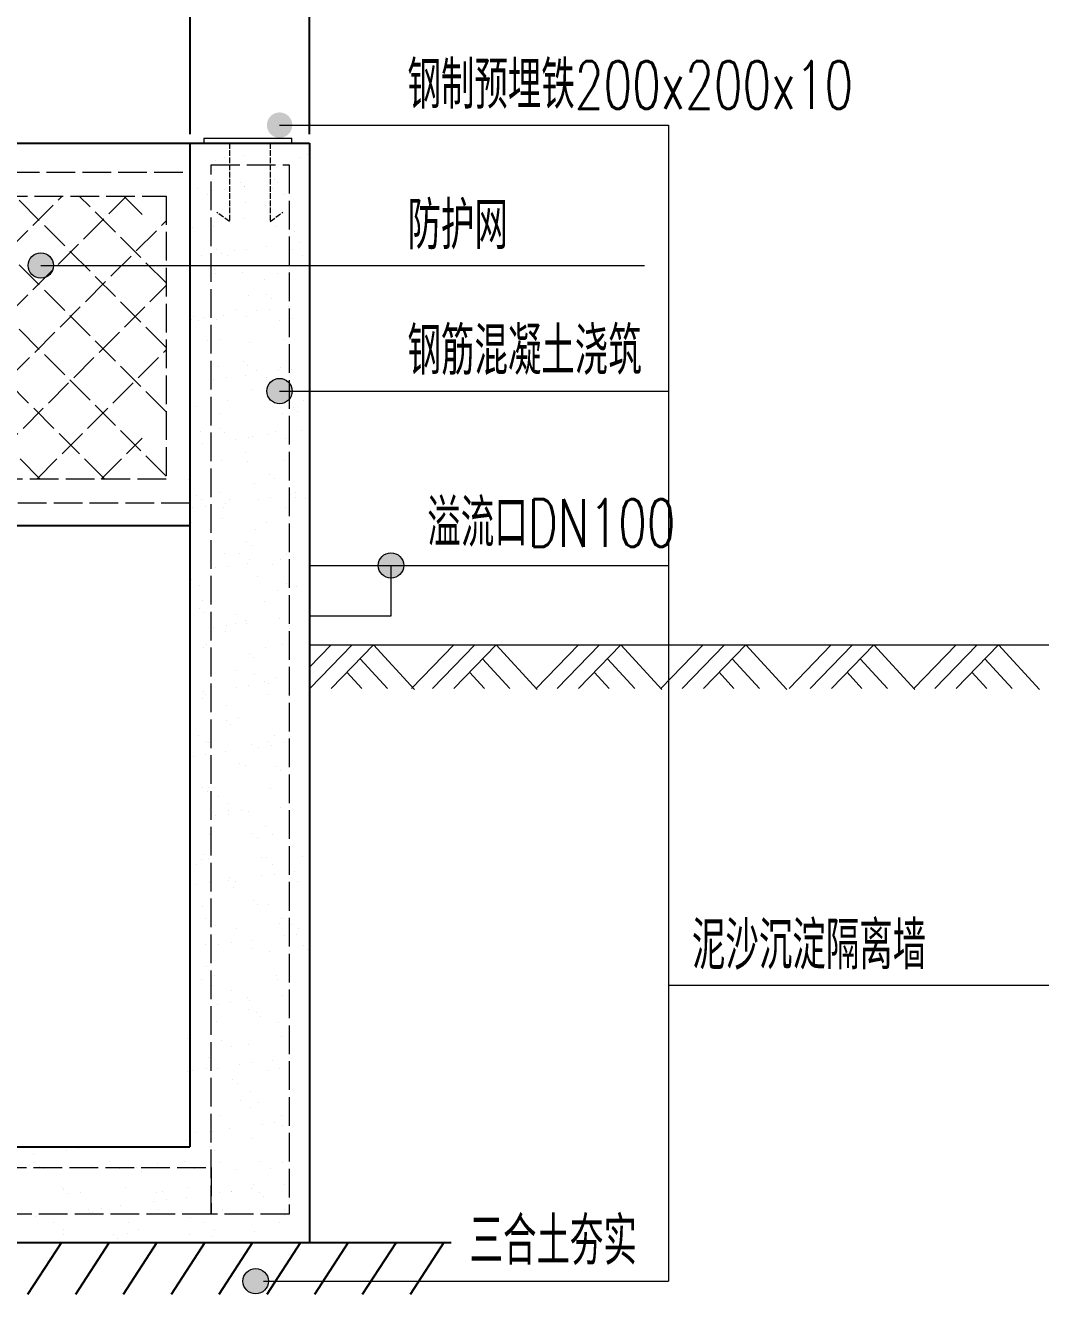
# Model space of a CAD drawing. Header units: millimetres. Extents: x 30580 to 65675, y -20119 to -7519.
# Drawn here: x 55703 to 57827, y -13783 to -11128 of the extents above; entities that cross this region are included whole.
import ezdxf

# ---------------------------------------------------------------- set-up
doc = ezdxf.new("R2010")
doc.units = ezdxf.units.MM
doc.linetypes.add('ACAD_ISO02W100', pattern=[15, 12, -3])
doc.layers.get('Defpoints').update_dxf_attribs({"lineweight": 18})
doc.layers.add('细实线', color=3, linetype='Continuous', lineweight=13)
doc.layers.add('虚线', color=2, linetype='ACAD_ISO02W100', lineweight=15)
doc.styles.add('HZ', font='txt.shx', dxfattribs={"width": 0.7, "bigfont": 'hztxt.shx'})
doc.dimstyles.new('ISO-25', dxfattribs={"dimtxt": 2.5, "dimasz": 2.5, "dimexe": 1.25, "dimexo": 0.625, "dimtad": 1, "dimtxsty": 'Standard', "dimcen": 2.5, "dimadec": 0, "dimazin": 0, "dimtfac": 1, "dimtmove": 0, "dimatfit": 3, "dimfxl": 1, "dimarcsym": 0})

# ---------------------------------------------------------------- blocks, each defined once
blk = doc.blocks.new('wecfdf')
at = {"layer": '虚线', "ltscale": 5}
for p, q in [((52217.1, -7860), (54467.1, -7860)), ((52217.1, -8552.1), (52217.1, -7860)), ((54467.1, -7860), (54467.1, -8552.1)), ((52217.1, -8141.5), (52448.6, -7910)), ((52217.1, -8410.9), (52718, -7910)), ((52267.1, -7910), (54417.1, -7910)), ((52267.1, -8502.1), (52267.1, -7910)), ((52317.1, -8176.2), (52583.3, -7910)), ((52317.1, -8445.6), (52852.7, -7910)), ((52941.7, -8502.1), (52349.6, -7910)), ((52395.4, -8502.1), (52987.4, -7910)), ((53076.4, -8502.1), (52484.3, -7910)), ((52530.1, -8502.1), (53122.1, -7910)), ((53211.1, -8502.1), (52619, -7910)), ((52664.8, -8502.1), (53256.8, -7910)), ((53345.8, -8502.1), (52753.7, -7910)), ((52799.5, -8502.1), (53391.5, -7910)), ((53480.5, -8502.1), (52888.4, -7910)), ((52934.2, -8502.1), (53526.2, -7910)), ((53615.2, -8502.1), (53023.1, -7910)), ((53068.9, -8502.1), (53661, -7910)), ((53749.9, -8502.1), (53157.8, -7910)), ((53767.1, -8384.6), (53292.5, -7910)), ((53767.1, -8249.9), (53427.2, -7910)), ((53767.1, -8115.2), (53561.9, -7910)), ((53767.1, -7980.5), (53696.6, -7910)), ((53767.1, -7938.5), (53795.7, -7910)), ((53767.1, -8073.2), (53930.4, -7910)), ((53767.1, -8207.9), (54065.1, -7910)), ((53767.1, -8342.6), (54199.8, -7910)), ((53767.1, -8477.3), (54334.5, -7910)), ((54417.1, -8495.8), (53831.4, -7910)), ((54417.1, -8361.1), (53966.1, -7910)), ((54417.1, -8226.4), (54100.8, -7910)), ((54417.1, -8091.7), (54235.5, -7910)), ((54367.1, -7948.7), (54328.4, -7910)), ((54417.1, -7910), (54417.1, -8502.1)), ((52807, -8502.1), (52217.1, -7912.2)), ((53203.6, -8502.1), (53767.1, -7938.5)), ((53877.1, -8502.1), (54417.1, -7962)), ((54288.7, -8502.1), (53767.1, -7980.5)), ((52672.3, -8502.1), (52217.1, -8046.9)), ((53338.3, -8502.1), (53767.1, -8073.2)), ((54011.8, -8502.1), (54417.1, -8096.7)), ((54154, -8502.1), (53767.1, -8115.2)), ((53473, -8502.1), (53767.1, -8207.9)), ((54019.3, -8502.1), (53767.1, -8249.9)), ((54146.5, -8502.1), (54417.1, -8231.4)), ((52537.6, -8502.1), (52317.1, -8281.6)), ((52402.9, -8502.1), (52217.1, -8316.3)), ((53607.7, -8502.1), (53767.1, -8342.6)), ((53884.6, -8502.1), (53767.1, -8384.6)), ((54281.2, -8502.1), (54367.1, -8416.1)), ((53742.4, -8502.1), (53767.1, -8477.3)), ((54417.1, -8502.1), (52267.1, -8502.1)), ((54465.9, -8502.1), (54467.1, -8500.8)), ((54467.1, -8552.1), (52217.1, -8552.1))]:
    blk.add_line(p, q, dxfattribs=at)
blk = doc.blocks.new('*D184')
at = {"color": 0, "lineweight": -2, "ltscale": 150, "transparency": 16777216}
for p, q in [((56047.7, -11355.3), (56047.7, -10997.8)), ((56297.7, -11355.3), (56297.7, -10997.8)), ((55972.7, -11057.8), (55897.7, -11057.8)), ((56047.7, -11057.8), (56297.7, -11057.8)), ((56372.7, -11057.8), (56770.2, -11057.8))]:
    blk.add_line(p, q, dxfattribs=at)
at = {"color": 0, "ltscale": 150, "transparency": 16777216}
for points in [[(55972.7, -11045.3), (55972.7, -11070.3), (56047.7, -11057.8)], [(56372.7, -11045.3), (56372.7, -11070.3), (56297.7, -11057.8)]]:
    blk.add_solid(points, dxfattribs=at)
at = {"layer": 'Defpoints', "color": 0, "ltscale": 150, "transparency": 16777216}
for p in [(56297.7, -11057.8), (56047.7, -11374.1), (56297.7, -11374.1)]:
    blk.add_point(p, dxfattribs=at)
at = {"color": 0, "ltscale": 150, "transparency": 16777216, "insert": (56608.9, -10975.3), "char_height": 105, "attachment_point": 5}
blk.add_mtext('250', dxfattribs=at)

msp = doc.modelspace()

# ---------------------------------------------------------------- hatches: boundary and pattern name
at = {"layer": '细实线'}
h = msp.add_hatch(color=1, dxfattribs=at)
h.paths.add_polyline_path([(56261.578, -11336.645), (56235.041, -11336.645), (56219.234, -11357.961, 0.61616466)])
h.paths.add_polyline_path([(56250.848, -11315.33, 0.61616466), (56208.504, -11336.645, 0.23749767), (56219.234, -11357.961)])
h.paths.add_polyline_path([(56250.848, -11315.33), (56235.041, -11336.645), (56261.578, -11336.645, 0.23749767)])
h = msp.add_hatch(color=1, dxfattribs=at)
h.paths.add_polyline_path([(55762.108, -11630.307), (55735.571, -11630.307), (55719.764, -11651.622, 0.61616466)])
h.paths.add_polyline_path([(55751.378, -11608.991, 0.61616466), (55709.034, -11630.307, 0.23749767), (55719.764, -11651.622)])
h.paths.add_polyline_path([(55751.378, -11608.991), (55735.571, -11630.307), (55762.108, -11630.307, 0.23749767)])
h = msp.add_hatch(color=1, dxfattribs=at)
h.paths.add_polyline_path([(56261.578, -11892.978), (56235.041, -11892.978), (56219.234, -11914.294, 0.61616466)])
h.paths.add_polyline_path([(56250.848, -11871.663, 0.61616466), (56208.504, -11892.978, 0.23749767), (56219.234, -11914.294)])
h.paths.add_polyline_path([(56250.848, -11871.663), (56235.041, -11892.978), (56261.578, -11892.978, 0.23749767)])
h = msp.add_hatch(color=1, dxfattribs=at)
h.paths.add_polyline_path([(56494.656, -12257.756), (56468.119, -12257.756), (56452.312, -12279.071, 0.61616466)])
h.paths.add_polyline_path([(56483.926, -12236.44, 0.61616466), (56441.582, -12257.756, 0.23749767), (56452.312, -12279.071)])
h.paths.add_polyline_path([(56483.926, -12236.44), (56468.119, -12257.756), (56494.656, -12257.756, 0.23749767)])
h = msp.add_hatch(color=1, dxfattribs=at)
h.paths.add_polyline_path([(56494.656, -12257.756), (56468.119, -12257.756), (56452.312, -12279.071, 0.61616466)])
h.paths.add_polyline_path([(56483.926, -12236.44, 0.61616466), (56441.582, -12257.756, 0.23749767), (56452.312, -12279.071)])
h.paths.add_polyline_path([(56483.926, -12236.44), (56468.119, -12257.756), (56494.656, -12257.756, 0.23749767)])
h = msp.add_hatch(color=1, dxfattribs=at)
h.paths.add_polyline_path([(56185.041, -13755.043), (56169.234, -13776.359, 0.61616466), (56211.578, -13755.043)])
h.paths.add_polyline_path([(56158.504, -13755.043, 0.23749767), (56169.234, -13776.359), (56200.848, -13733.728, 0.61616466)])
h.paths.add_polyline_path([(56185.041, -13755.043), (56211.578, -13755.043, 0.23749767), (56200.848, -13733.728)])

# ---------------------------------------------------------------- linework, layer by layer
at = {"ltscale": 150}
for p, q in [((53547.676, -11374.083), (56297.676, -11374.083)), ((56047.676, -11374.083), (56047.676, -13474.083)), ((56297.676, -11374.083), (56297.676, -13674.083)), ((56101.965, -11409.765), (56101.965, -11409.765)), ((56120.424, -11404.453), (56120.424, -11404.453)), ((56160.021, -11400.327), (56160.021, -11400.327)), ((56278.623, -11404.166), (56278.623, -11404.166)), ((56292.995, -11398.631), (56292.995, -11398.631)), ((56062.91, -11468.884), (56062.91, -11468.884)), ((56094.53, -11450.58), (56094.53, -11450.58)), ((56152.527, -11456.097), (56152.527, -11456.097)), ((56160.884, -11465.292), (56160.884, -11465.292)), ((56161.891, -11464.677), (56161.891, -11464.677)), ((56221.108, -11468.596), (56221.108, -11468.596)), ((56224.481, -11451.203), (56224.481, -11451.203)), ((56229.884, -11456.208), (56229.884, -11456.208)), ((56256.326, -11452.727), (56256.326, -11452.727)), ((56297.626, -11447.29), (56297.626, -11447.29)), ((56084.332, -11482.531), (56084.332, -11482.531)), ((56093.142, -11474.211), (56093.142, -11474.211)), ((56119.584, -11470.729), (56119.584, -11470.729)), ((56242.531, -11482.244), (56242.531, -11482.244)), ((56163.221, -11498.209), (56163.221, -11498.209)), ((56206.086, -11505.174), (56206.086, -11505.174)), ((56296.195, -11496.513), (56296.195, -11496.513)), ((56097.73, -11548.463), (56097.73, -11548.463)), ((56161.452, -11531.662), (56161.452, -11531.662)), ((56227.681, -11549.086), (56227.681, -11549.086)), ((56053.375, -11549.76), (56053.375, -11549.76)), ((56256.649, -11551.506), (56256.649, -11551.506)), ((56266.012, -11560.086), (56266.012, -11560.086)), ((56103.937, -11596.092), (56103.937, -11596.092)), ((56103.937, -11596.092), (56103.937, -11596.092)), ((56139.98, -11599.573), (56139.98, -11599.573)), ((56166.421, -11596.092), (56166.421, -11596.092)), ((56166.421, -11596.092), (56166.421, -11596.092)), ((56207.721, -11590.655), (56207.721, -11590.655)), ((56262.136, -11595.805), (56262.136, -11595.805)), ((56276.722, -11581.571), (56276.722, -11581.571)), ((56070.979, -11608.657), (56070.979, -11608.657)), ((56113.301, -11604.672), (56113.301, -11604.672)), ((56125.359, -11609.739), (56125.359, -11609.739)), ((56283.558, -11609.452), (56283.558, -11609.452)), ((56100.93, -11646.345), (56100.93, -11646.345)), ((56157.496, -11645.17), (56157.496, -11645.17)), ((56230.881, -11646.969), (56230.881, -11646.969)), ((56202.479, -11658.87), (56202.479, -11658.87)), ((56169.621, -11693.975), (56169.621, -11693.975)), ((56208.059, -11691.502), (56208.059, -11691.502)), ((56217.422, -11700.082), (56217.422, -11700.082)), ((56117.816, -11734.02), (56117.816, -11734.02)), ((56144.965, -11723.3), (56144.965, -11723.3)), ((56186.817, -11724.936), (56186.817, -11724.936)), ((56213.259, -11721.455), (56213.259, -11721.455)), ((56254.558, -11716.017), (56254.558, -11716.017)), ((56050.075, -11742.938), (56050.075, -11742.938)), ((56055.347, -11736.087), (56055.347, -11736.087)), ((56064.711, -11744.667), (56064.711, -11744.667)), ((56076.517, -11739.457), (56076.517, -11739.457)), ((56104.13, -11744.228), (56104.13, -11744.228)), ((56166.387, -11736.948), (56166.387, -11736.948)), ((56234.081, -11744.851), (56234.081, -11744.851)), ((56261.617, -11740.579), (56261.617, -11740.579)), ((56085.308, -11786.366), (56085.308, -11786.366)), ((56108.906, -11785.165), (56108.906, -11785.165)), ((56243.507, -11786.078), (56243.507, -11786.078)), ((56172.821, -11791.857), (56172.821, -11791.857)), ((56159.469, -11831.497), (56159.469, -11831.497)), ((56168.832, -11840.077), (56168.832, -11840.077)), ((56049.216, -11864.444), (56049.216, -11864.444)), ((56107.33, -11842.111), (56107.33, -11842.111)), ((56123.354, -11864.82), (56123.354, -11864.82)), ((56164.654, -11859.382), (56164.654, -11859.382)), ((56185.992, -11850.509), (56185.992, -11850.509)), ((56207.414, -11864.156), (56207.414, -11864.156)), ((56233.654, -11850.298), (56233.654, -11850.298)), ((56237.281, -11842.734), (56237.281, -11842.734)), ((56260.096, -11846.817), (56260.096, -11846.817)), ((56096.912, -11868.301), (56096.912, -11868.301)), ((56176.022, -11889.74), (56176.022, -11889.74)), ((56126.336, -11913.574), (56126.336, -11913.574)), ((56284.534, -11913.287), (56284.534, -11913.287)), ((56060.316, -11925.16), (56060.316, -11925.16)), ((56110.53, -11939.993), (56110.53, -11939.993)), ((56240.481, -11940.616), (56240.481, -11940.616)), ((56263.59, -11926.907), (56263.59, -11926.907)), ((56272.953, -11935.487), (56272.953, -11935.487)), ((56110.879, -11971.492), (56110.879, -11971.492)), ((56068.821, -11978.004), (56068.821, -11978.004)), ((56090.243, -11991.652), (56090.243, -11991.652)), ((56120.242, -11980.072), (56120.242, -11980.072)), ((56143.75, -11993.663), (56143.75, -11993.663)), ((56170.191, -11990.182), (56170.191, -11990.182)), ((56179.222, -11987.623), (56179.222, -11987.623)), ((56211.491, -11984.745), (56211.491, -11984.745)), ((56227.02, -11977.717), (56227.02, -11977.717)), ((56248.442, -11991.364), (56248.442, -11991.364)), ((56280.492, -11975.661), (56280.492, -11975.661)), ((56074.749, -12002.747), (56074.749, -12002.747)), ((56164.437, -12020.57), (56164.437, -12020.57)), ((56113.73, -12037.876), (56113.73, -12037.876)), ((56167.363, -12040.783), (56167.363, -12040.783)), ((56243.681, -12038.499), (56243.681, -12038.499)), ((56215, -12066.902), (56215, -12066.902)), ((56224.363, -12075.482), (56224.363, -12075.482)), ((56109.849, -12105.213), (56109.849, -12105.213)), ((56182.422, -12085.505), (56182.422, -12085.505)), ((56268.047, -12104.925), (56268.047, -12104.925)), ((56062.288, -12111.488), (56062.288, -12111.488)), ((56071.652, -12120.068), (56071.652, -12120.068)), ((56080.287, -12133.547), (56080.287, -12133.547)), ((56121.586, -12128.11), (56121.586, -12128.11)), ((56131.271, -12118.86), (56131.271, -12118.86)), ((56190.587, -12119.026), (56190.587, -12119.026)), ((56217.029, -12115.545), (56217.029, -12115.545)), ((56258.329, -12110.108), (56258.329, -12110.108)), ((56268.559, -12115.98), (56268.559, -12115.98)), ((56289.469, -12118.573), (56289.469, -12118.573)), ((56053.845, -12137.028), (56053.845, -12137.028)), ((56116.93, -12135.758), (56116.93, -12135.758)), ((56246.881, -12136.382), (56246.881, -12136.382)), ((53847.676, -12174.083), (56047.676, -12174.083)), ((56050.192, -12168.278), (56050.192, -12168.278)), ((56115.847, -12160.565), (56115.847, -12160.565)), ((56185.622, -12183.388), (56185.622, -12183.388)), ((56208.391, -12167.991), (56208.391, -12167.991)), ((56048.416, -12188.331), (56048.416, -12188.331)), ((56166.41, -12206.897), (56166.41, -12206.897)), ((56120.13, -12233.641), (56120.13, -12233.641)), ((56150.876, -12232.421), (56150.876, -12232.421)), ((56175.773, -12215.477), (56175.773, -12215.477)), ((56250.081, -12234.264), (56250.081, -12234.264)), ((56100.682, -12262.391), (56100.682, -12262.391)), ((56127.124, -12258.91), (56127.124, -12258.91)), ((56168.424, -12253.473), (56168.424, -12253.473)), ((56172.298, -12246.069), (56172.298, -12246.069)), ((56219.969, -12255.975), (56219.969, -12255.975)), ((56237.424, -12244.389), (56237.424, -12244.389)), ((56263.866, -12240.907), (56263.866, -12240.907)), ((56051.616, -12286.214), (56051.616, -12286.214)), ((56188.822, -12281.271), (56188.822, -12281.271)), ((56067.257, -12300.561), (56067.257, -12300.561)), ((56091.22, -12295.487), (56091.22, -12295.487)), ((56229.894, -12310.887), (56229.894, -12310.887)), ((56249.418, -12295.199), (56249.418, -12295.199)), ((56270.531, -12302.307), (56270.531, -12302.307)), ((56073.33, -12331.524), (56073.33, -12331.524)), ((56203.281, -12332.147), (56203.281, -12332.147)), ((56067.82, -12346.893), (56067.82, -12346.893)), ((56077.183, -12355.473), (56077.183, -12355.473)), ((56141.904, -12359.63), (56141.904, -12359.63)), ((56234.262, -12369.751), (56234.262, -12369.751)), ((56097.52, -12387.754), (56097.52, -12387.754)), ((56121.378, -12395.97), (56121.378, -12395.97)), ((56123.962, -12384.272), (56123.962, -12384.272)), ((56142.022, -12379.153), (56142.022, -12379.153)), ((56163.326, -12373.277), (56163.326, -12373.277)), ((56165.261, -12378.835), (56165.261, -12378.835)), ((56082.247, -12422.695), (56082.247, -12422.695)), ((56240.445, -12422.408), (56240.445, -12422.408)), ((56076.531, -12429.406), (56076.531, -12429.406)), ((56171.941, -12442.302), (56171.941, -12442.302)), ((56181.304, -12450.882), (56181.304, -12450.882)), ((56206.481, -12430.03), (56206.481, -12430.03)), ((56145.222, -12477.036), (56145.222, -12477.036)), ((56046.155, -12500.773), (56046.155, -12500.773)), ((56182.931, -12486.838), (56182.931, -12486.838)), ((56204.353, -12500.485), (56204.353, -12500.485)), ((56212.099, -12504.198), (56212.099, -12504.198)), ((56225.5, -12491.38), (56225.5, -12491.38)), ((56075.357, -12522.2), (56075.357, -12522.2)), ((56079.731, -12527.289), (56079.731, -12527.289)), ((56144.357, -12513.116), (56144.357, -12513.116)), ((56170.799, -12509.635), (56170.799, -12509.635)), ((56209.682, -12527.912), (56209.682, -12527.912)), ((56072.788, -12535.966), (56072.788, -12535.966)), ((56123.274, -12549.903), (56123.274, -12549.903)), ((56123.351, -12582.298), (56123.351, -12582.298)), ((56148.422, -12574.918), (56148.422, -12574.918)), ((56132.714, -12590.878), (56132.714, -12590.878)), ((56065.76, -12614.334), (56065.76, -12614.334)), ((56082.931, -12625.172), (56082.931, -12625.172)), ((56087.182, -12627.981), (56087.182, -12627.981)), ((56176.91, -12631.375), (56176.91, -12631.375)), ((56212.882, -12625.795), (56212.882, -12625.795)), ((56217.636, -12634.998), (56217.636, -12634.998)), ((56223.958, -12614.046), (56223.958, -12614.046)), ((56245.381, -12627.694), (56245.381, -12627.694)), ((56054.453, -12656.481), (56054.453, -12656.481)), ((56080.894, -12653), (56080.894, -12653)), ((56122.194, -12647.563), (56122.194, -12647.563)), ((56191.195, -12638.479), (56191.195, -12638.479)), ((56151.622, -12672.801), (56151.622, -12672.801)), ((56164.302, -12677.112), (56164.302, -12677.112)), ((56227.472, -12677.707), (56227.472, -12677.707)), ((56236.836, -12686.287), (56236.836, -12686.287)), ((56074.761, -12722.293), (56074.761, -12722.293)), ((56084.124, -12730.873), (56084.124, -12730.873)), ((56086.131, -12723.054), (56086.131, -12723.054)), ((56106.787, -12741.542), (56106.787, -12741.542)), ((56216.082, -12723.678), (56216.082, -12723.678)), ((56128.21, -12755.189), (56128.21, -12755.189)), ((56154.822, -12770.684), (56154.822, -12770.684)), ((56238.032, -12763.841), (56238.032, -12763.841)), ((56101.29, -12781.844), (56101.29, -12781.844)), ((56127.732, -12778.363), (56127.732, -12778.363)), ((56128.32, -12771.371), (56128.32, -12771.371)), ((56169.031, -12772.925), (56169.031, -12772.925)), ((56047.131, -12804.608), (56047.131, -12804.608)), ((56089.331, -12820.937), (56089.331, -12820.937)), ((56178.882, -12817.703), (56178.882, -12817.703)), ((56205.329, -12804.32), (56205.329, -12804.32)), ((56219.282, -12821.56), (56219.282, -12821.56)), ((56188.246, -12826.283), (56188.246, -12826.283)), ((56070.817, -12873.51), (56070.817, -12873.51)), ((56076.171, -12862.289), (56076.171, -12862.289)), ((56085.534, -12870.869), (56085.534, -12870.869)), ((56197.815, -12868.75), (56197.815, -12868.75)), ((56208.022, -12868.566), (56208.022, -12868.566)), ((56282.441, -12866.78), (56282.441, -12866.78)), ((56061.039, -12882.685), (56061.039, -12882.685)), ((56219.237, -12882.398), (56219.237, -12882.398)), ((56265.869, -12898.288), (56265.869, -12898.288)), ((56061.385, -12925.209), (56061.385, -12925.209)), ((56087.827, -12921.728), (56087.827, -12921.728)), ((56129.127, -12916.29), (56129.127, -12916.29)), ((56129.73, -12911.366), (56129.73, -12911.366)), ((56142.531, -12918.82), (56142.531, -12918.82)), ((56198.127, -12907.206), (56198.127, -12907.206)), ((56224.569, -12903.725), (56224.569, -12903.725)), ((56272.482, -12919.443), (56272.482, -12919.443)), ((56138.158, -12931.816), (56138.158, -12931.816)), ((56296.357, -12931.528), (56296.357, -12931.528)), ((56074.017, -12971.392), (56074.017, -12971.392)), ((56180.292, -12957.698), (56180.292, -12957.698)), ((56189.656, -12966.278), (56189.656, -12966.278)), ((56211.222, -12966.449), (56211.222, -12966.449)), ((56080.644, -12996.246), (56080.644, -12996.246)), ((56233.851, -13006.776), (56233.851, -13006.776)), ((56238.842, -12995.959), (56238.842, -12995.959)), ((56260.265, -13009.606), (56260.265, -13009.606)), ((56102.066, -13009.894), (56102.066, -13009.894)), ((56145.731, -13016.702), (56145.731, -13016.702)), ((56244.965, -13032.569), (56244.965, -13032.569)), ((56271.407, -13029.088), (56271.407, -13029.088)), ((56275.682, -13017.326), (56275.682, -13017.326)), ((56081.14, -13051.362), (56081.14, -13051.362)), ((56108.223, -13050.571), (56108.223, -13050.571)), ((56134.665, -13047.09), (56134.665, -13047.09)), ((56175.964, -13041.653), (56175.964, -13041.653)), ((56179.186, -13059.024), (56179.186, -13059.024)), ((56284.413, -13053.108), (56284.413, -13053.108)), ((56293.777, -13061.688), (56293.777, -13061.688)), ((56214.422, -13064.332), (56214.422, -13064.332)), ((56081.702, -13097.694), (56081.702, -13097.694)), ((56091.065, -13106.274), (56091.065, -13106.274)), ((56098.931, -13114.585), (56098.931, -13114.585)), ((56228.882, -13115.208), (56228.882, -13115.208)), ((56071.671, -13123.455), (56071.671, -13123.455)), ((56093.094, -13137.102), (56093.094, -13137.102)), ((56229.87, -13123.167), (56229.87, -13123.167)), ((56135.261, -13146.771), (56135.261, -13146.771)), ((56167.622, -13162.214), (56167.622, -13162.214)), ((56172.802, -13167.016), (56172.802, -13167.016)), ((56241.802, -13157.931), (56241.802, -13157.931)), ((56105.06, -13175.934), (56105.06, -13175.934)), ((56131.502, -13172.453), (56131.502, -13172.453)), ((56170.213, -13186.233), (56170.213, -13186.233)), ((56185.823, -13193.103), (56185.823, -13193.103)), ((56102.131, -13212.468), (56102.131, -13212.468)), ((56195.187, -13201.683), (56195.187, -13201.683)), ((56232.082, -13213.091), (56232.082, -13213.091)), ((56042.475, -13246.269), (56042.475, -13246.269)), ((56239.382, -13242.181), (56239.382, -13242.181)), ((56112.699, -13250.663), (56112.699, -13250.663)), ((56134.121, -13264.31), (56134.121, -13264.31)), ((56170.822, -13260.097), (56170.822, -13260.097)), ((56086.671, -13286.767), (56086.671, -13286.767)), ((56151.897, -13301.296), (56151.897, -13301.296)), ((56178.339, -13297.815), (56178.339, -13297.815)), ((56219.639, -13292.378), (56219.639, -13292.378)), ((56041.597, -13315.818), (56041.597, -13315.818)), ((56053.042, -13313.728), (56053.042, -13313.728)), ((56082.897, -13310.381), (56082.897, -13310.381)), ((56105.331, -13310.35), (56105.331, -13310.35)), ((56211.241, -13313.441), (56211.241, -13313.441)), ((56235.282, -13310.974), (56235.282, -13310.974)), ((56137.233, -13333.099), (56137.233, -13333.099)), ((56146.597, -13341.678), (56146.597, -13341.678)), ((56153.726, -13377.871), (56153.726, -13377.871)), ((56174.022, -13357.98), (56174.022, -13357.98)), ((56175.148, -13391.519), (56175.148, -13391.519)), ((56190.792, -13382.176), (56190.792, -13382.176)), ((56108.531, -13408.233), (56108.531, -13408.233)), ((56198.735, -13426.659), (56198.735, -13426.659)), ((56225.177, -13423.178), (56225.177, -13423.178)), ((56238.482, -13408.856), (56238.482, -13408.856)), ((56241.355, -13428.508), (56241.355, -13428.508)), ((56040.017, -13460.806), (56040.017, -13460.806)), ((56061.993, -13444.662), (56061.993, -13444.662)), ((56088.435, -13441.18), (56088.435, -13441.18)), ((56094.07, -13440.937), (56094.07, -13440.937)), ((56129.734, -13435.743), (56129.734, -13435.743)), ((56177.223, -13455.862), (56177.223, -13455.862)), ((54676.834, -13474.083), (56047.676, -13474.083)), ((55788.509, -13480.666), (55788.509, -13480.666)), ((55814.951, -13477.185), (55814.951, -13477.185)), ((56088.643, -13473.094), (56088.643, -13473.094)), ((56098.007, -13481.674), (56098.007, -13481.674)), ((55711.601, -13512.132), (55711.601, -13512.132)), ((55719.508, -13489.75), (55719.508, -13489.75)), ((55720.158, -13505.942), (55720.158, -13505.942)), ((55841.552, -13512.755), (55841.552, -13512.755)), ((55878.357, -13505.654), (55878.357, -13505.654)), ((55978.758, -13507.812), (55978.758, -13507.812)), ((56036.555, -13505.367), (56036.555, -13505.367)), ((56111.731, -13506.116), (56111.731, -13506.116)), ((56194.754, -13505.08), (56194.754, -13505.08)), ((56241.682, -13506.739), (56241.682, -13506.739)), ((55732.658, -13515.934), (55732.658, -13515.934)), ((55741.58, -13519.589), (55741.58, -13519.589)), ((55899.779, -13519.302), (55899.779, -13519.302)), ((55935.932, -13517.68), (55935.932, -13517.68)), ((55945.295, -13526.26), (55945.295, -13526.26)), ((56057.977, -13519.014), (56057.977, -13519.014)), ((56142.202, -13522.171), (56142.202, -13522.171)), ((56216.176, -13518.727), (56216.176, -13518.727)), ((55780.293, -13559.761), (55780.293, -13559.761)), ((55783.221, -13562.266), (55783.221, -13562.266)), ((55913.266, -13558.065), (55913.266, -13558.065)), ((55989.491, -13566.757), (55989.491, -13566.757)), ((56043.217, -13558.688), (56043.217, -13558.688)), ((56135.272, -13566.543), (56135.272, -13566.543)), ((56176.572, -13561.106), (56176.572, -13561.106)), ((56180.423, -13553.745), (56180.423, -13553.745)), ((56245.572, -13552.022), (56245.572, -13552.022)), ((55792.584, -13570.846), (55792.584, -13570.846)), ((55818.7, -13568.72), (55818.7, -13568.72)), ((55972.088, -13588.027), (55972.088, -13588.027)), ((55976.899, -13568.433), (55976.899, -13568.433)), ((55998.53, -13584.545), (55998.53, -13584.545)), ((56039.83, -13579.108), (56039.83, -13579.108)), ((56108.83, -13570.024), (56108.83, -13570.024)), ((56135.097, -13568.145), (56135.097, -13568.145)), ((56192.765, -13568.503), (56192.765, -13568.503)), ((56202.128, -13577.083), (56202.128, -13577.083)), ((55714.801, -13610.014), (55714.801, -13610.014)), ((55766.346, -13615.113), (55766.346, -13615.113)), ((55835.346, -13606.029), (55835.346, -13606.029)), ((55836.779, -13611.343), (55836.779, -13611.343)), ((55844.752, -13610.638), (55844.752, -13610.638)), ((55861.788, -13602.548), (55861.788, -13602.548)), ((55903.088, -13597.111), (55903.088, -13597.111)), ((55981.958, -13605.694), (55981.958, -13605.694)), ((56040.053, -13613.089), (56040.053, -13613.089)), ((56114.931, -13603.998), (56114.931, -13603.998)), ((56244.882, -13604.621), (56244.882, -13604.621)), ((56246.323, -13617.581), (56246.323, -13617.581)), ((55725.046, -13620.55), (55725.046, -13620.55)), ((55761.186, -13633.15), (55761.186, -13633.15)), ((55782.608, -13646.798), (55782.608, -13646.798)), ((55919.384, -13632.863), (55919.384, -13632.863)), ((55940.806, -13646.51), (55940.806, -13646.51)), ((56049.417, -13621.669), (56049.417, -13621.669)), ((56077.583, -13632.575), (56077.583, -13632.575)), ((56099.005, -13646.223), (56099.005, -13646.223)), ((56235.781, -13632.288), (56235.781, -13632.288)), ((55783.493, -13657.644), (55783.493, -13657.644)), ((55887.342, -13657.675), (55887.342, -13657.675)), ((55896.705, -13666.255), (55896.705, -13666.255)), ((55916.466, -13655.948), (55916.466, -13655.948)), ((56046.417, -13656.571), (56046.417, -13656.571)), ((56093.612, -13662.167), (56093.612, -13662.167)), ((56183.623, -13651.628), (56183.623, -13651.628))]:
    msp.add_line(p, q, dxfattribs=at)
at = {"color": 3, "ltscale": 150}
for p, q in [((53178.61, -13674.083), (56594.015, -13674.083)), ((55778.61, -13674.083), (55708.123, -13783.074)), ((55878.61, -13674.083), (55808.123, -13783.074)), ((55978.61, -13674.083), (55908.123, -13783.074)), ((56078.61, -13674.083), (56008.123, -13783.074)), ((56178.61, -13674.083), (56108.123, -13783.074)), ((56278.61, -13674.083), (56208.123, -13783.074)), ((56378.61, -13674.083), (56308.123, -13783.074)), ((56478.61, -13674.083), (56408.123, -13783.074)), ((56578.61, -13674.083), (56508.123, -13783.074))]:
    msp.add_line(p, q, dxfattribs=at)
at = {"layer": '细实线', "color": 1}
for p, q in [((56235.041, -11336.645), (57048.676, -11336.645)), ((57048.676, -11336.645), (57048.676, -13755.043)), ((55735.571, -11630.307), (56998.676, -11630.307)), ((56235.041, -11892.978), (57048.676, -11892.978)), ((56468.119, -12257.756), (57048.676, -12257.756)), ((60118.576, -13136.554), (57048.676, -13136.554)), ((56201.532, -13755.043), (57048.676, -13755.043))]:
    msp.add_line(p, q, dxfattribs=at)
at = {"layer": '细实线'}
for p, q in [((56076.876, -11364.083), (56260.542, -11364.083)), ((56076.876, -11364.083), (56076.876, -11374.083)), ((56076.876, -11374.083), (56260.542, -11374.083)), ((56260.542, -11374.083), (56260.542, -11364.083)), ((56297.676, -12424.083), (58897.477, -12424.083)), ((56342.956, -12424.083), (56297.676, -12470.635)), ((56387.076, -12424.083), (56298.651, -12514.992)), ((56431.662, -12424.083), (56343.237, -12514.992)), ((56431.662, -12424.083), (56517.426, -12517.062)), ((56599.376, -12424.083), (56510.952, -12514.992)), ((56643.496, -12424.083), (56555.071, -12514.992)), ((56688.082, -12424.083), (56599.657, -12514.992)), ((56688.082, -12424.083), (56773.846, -12517.062)), ((56860.335, -12424.083), (56771.91, -12514.992)), ((56904.455, -12424.083), (56816.03, -12514.992)), ((56949.041, -12424.083), (56860.616, -12514.992)), ((56949.041, -12424.083), (57034.805, -12517.062)), ((57121.294, -12424.083), (57032.869, -12514.992)), ((57165.413, -12424.083), (57076.989, -12514.992)), ((57209.999, -12424.083), (57121.574, -12514.992)), ((57209.999, -12424.083), (57295.763, -12517.062)), ((57389.06, -12424.083), (57300.635, -12514.992)), ((57433.18, -12424.083), (57344.755, -12514.992)), ((57477.765, -12424.083), (57389.341, -12514.992)), ((57477.765, -12424.083), (57563.529, -12517.062)), ((57650.019, -12424.083), (57561.594, -12514.992)), ((57694.138, -12424.083), (57605.713, -12514.992)), ((57738.724, -12424.083), (57650.299, -12514.992)), ((57738.724, -12424.083), (57824.488, -12517.062)), ((56403.409, -12453.129), (56460.472, -12514.992)), ((56659.829, -12453.129), (56716.892, -12514.992)), ((56920.788, -12453.129), (56977.851, -12514.992)), ((57181.747, -12453.129), (57238.809, -12514.992)), ((57449.513, -12453.129), (57506.575, -12514.992)), ((57710.471, -12453.129), (57767.534, -12514.992)), ((56376.022, -12481.286), (56407.112, -12514.992)), ((56632.442, -12481.286), (56663.532, -12514.992)), ((56893.401, -12481.286), (56924.491, -12514.992)), ((57154.359, -12481.286), (57185.45, -12514.992)), ((57422.125, -12481.286), (57453.216, -12514.992)), ((57683.084, -12481.286), (57714.175, -12514.992))]:
    msp.add_line(p, q, dxfattribs=at)
msp.add_lwpolyline([(56297.676, -12257.756), (56468.119, -12257.756), (56468.119, -12363.549), (56297.676, -12363.549)], close=True, dxfattribs=at)
at = {"layer": '细实线', "color": 1}
for centre in [(55735.571, -11630.307), (56235.041, -11892.978), (56468.119, -12257.756), (56468.119, -12257.756), (56185.041, -13755.043)]:
    msp.add_circle(centre, 26.537, dxfattribs=at)
at = {"layer": '虚线'}
for p, q in [((56130.05, -11374.083), (56130.05, -11538.157)), ((56215.302, -11374.083), (56215.302, -11538.157)), ((56130.05, -11538.157), (56103.684, -11518.987)), ((56215.302, -11538.157), (56241.668, -11518.987))]:
    msp.add_line(p, q, dxfattribs=at)
at = {"layer": '虚线', "ltscale": 5}
msp.add_lwpolyline([(56091.623, -11419.906), (56255.175, -11419.906), (56255.175, -13614.718), (56091.623, -13614.718)], close=True, dxfattribs=at)
msp.add_lwpolyline([(54670.601, -13516.889), (56091.623, -13516.889), (56091.623, -13614.718), (54655.2, -13614.718)], dxfattribs=at)

# ---------------------------------------------------------------- block references
msp.add_blockref('wecfdf', (1580.54, -3575.16))

# ---------------------------------------------------------------- texts
at = {"layer": '细实线', "char_height": 100, "attachment_point": 1, "style": 'HZ'}
for s, width, insert in [('钢制预埋铁200x200x10', 1046.90093, (56502.602, -11202.596)), ('防护网', 549.64993, (56502.602, -11496.258)), ('钢筋混凝土浇筑', 549.64993, (56502.602, -11758.929)), ('溢流口DN100', 549.64993, (56544.121, -12118.871)), ('泥沙沉淀隔离墙', 549.64993, (57097.6, -13002.505)), ('泥沙沉淀隔离墙', 549.64993, (57097.6, -13002.505)), ('三合土夯实', 549.64993, (56632.494, -13620.994))]:
    msp.add_mtext_dynamic_manual_height_columns(s, width=width, gutter_width=50, heights=[0], dxfattribs=dict(at, insert=insert))

# ---------------------------------------------------------------- dimensions: what is measured, and where the dimension line sits
at = {"color": 3, "ltscale": 150}
dim = msp.add_linear_dim(base=(56297.676, -11057.819), p1=(56047.676, -11374.083), p2=(56297.676, -11374.083), dimstyle='ISO-25', override={"dimscale": 30, "dimtxt": 3.5, "dimexe": 2, "dimgap": 1, "dimatfit": 0}, dxfattribs=at)
dim.commit()
dim.dimension.update_dxf_attribs({"geometry": '*D184', "text_midpoint": (56608.926, -11057.819), "dimtype": 160})

doc.saveas('drawing.dxf')
